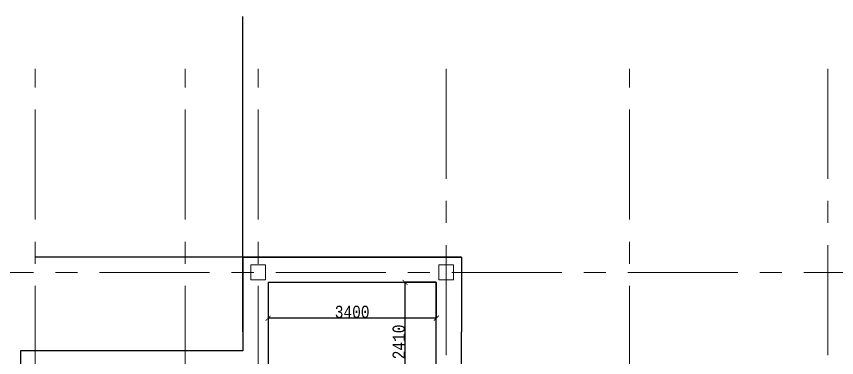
# Model space of a CAD drawing. Header units: millimetres. Extents: x -689206 to 4969298, y -1019800 to 703299.
# Drawn here: x -173633 to -157068, y -430343 to -423460 of the extents above; entities that cross this region are included whole.
import ezdxf

# ---------------------------------------------------------------- set-up
doc = ezdxf.new("R2010")
doc.units = ezdxf.units.MM
doc.linetypes.add('осеваяX2', pattern=[101.6, 63.5, -12.7, 12.7, -12.7])
for name, color, linetype, lineweight in [('несущие', 7, 'Continuous', 30), ('РАЗМЕРЫ', 7, 'Continuous', 9), ('стены', 7, 'Continuous', 20)]:
    doc.layers.add(name, color=color, linetype=linetype, lineweight=lineweight)
doc.styles.add('Аннотативный', font='isocteur.ttf', dxfattribs={"width": 0.7, "height": 250})
doc.dimstyles.new('Аннотативный', dxfattribs={"dimscale": 0, "dimtxt": 250, "dimasz": 100, "dimexe": 1.25, "dimexo": 0.625, "dimtad": 1, "dimdec": 0, "dimtxsty": 'Аннотативный', "dimblk": 'ARCHTICK', "dimcen": 2.5, "dimadec": 0, "dimazin": 0, "dimtfac": 1, "dimtdec": 0, "dimtmove": 0, "dimatfit": 3, "dimfxl": 1, "dimarcsym": 0})

# ---------------------------------------------------------------- blocks, each defined once
blk = doc.blocks.new('_ArchTick')
at = {"color": 0, "linetype": 'ByBlock', "const_width": 0.15}
blk.add_lwpolyline([(-0.5, -0.5), (0.5, 0.5)], dxfattribs=at)
blk = doc.blocks.new('*D2990')
at = {"layer": 'Defpoints', "color": 0, "lineweight": 30, "transparency": 16777216}
for p in [(-165783, -428824), (-165153, -428824), (-165153, -431231)]:
    blk.add_point(p, dxfattribs=at)
at = {"layer": 'стены', "color": 0, "lineweight": -2, "transparency": 16777216}
for p, q in [((-165154, -428824), (-165784, -428824)), ((-165783, -431231), (-165783, -428824)), ((-165154, -431231), (-165784, -431231))]:
    blk.add_line(p, q, dxfattribs=at)
at = {"layer": 'стены', "color": 0, "lineweight": -2, "transparency": 16777216, "xscale": 100, "yscale": 100, "zscale": 100}
for p, rotation in [((-165783, -428824), 90), ((-165783, -431231), 270)]:
    blk.add_blockref('_ArchTick', p, dxfattribs=dict(at, rotation=rotation))
at = {"layer": 'стены', "color": 0, "lineweight": 5, "transparency": 16777216, "insert": (-165909, -430027), "char_height": 250, "attachment_point": 5, "rotation": 90, "style": 'Аннотативный'}
blk.add_mtext('2410', dxfattribs=at)
blk = doc.blocks.new('*D3146')
at = {"layer": 'Defpoints', "color": 0, "linetype": 'ByBlock', "lineweight": 30, "transparency": 16777216}
for p in [(-168551, -428824), (-165153, -428824), (-168551, -429549)]:
    blk.add_point(p, dxfattribs=at)
at = {"layer": 'РАЗМЕРЫ', "color": 0, "linetype": 'ByBlock', "lineweight": -2, "transparency": 16777216}
for p, q in [((-168551, -428825), (-168551, -429550)), ((-165153, -428825), (-165153, -429550)), ((-165153, -429549), (-168551, -429549))]:
    blk.add_line(p, q, dxfattribs=at)
at = {"layer": 'РАЗМЕРЫ', "color": 0, "linetype": 'ByBlock', "lineweight": -2, "transparency": 16777216, "xscale": 100, "yscale": 100, "zscale": 100, "rotation": 180}
blk.add_blockref('_ArchTick', (-168551, -429549), dxfattribs=at)
at = {"layer": 'РАЗМЕРЫ', "color": 0, "linetype": 'ByBlock', "lineweight": -2, "transparency": 16777216, "xscale": 100, "yscale": 100, "zscale": 100}
blk.add_blockref('_ArchTick', (-165153, -429549), dxfattribs=at)
at = {"layer": 'РАЗМЕРЫ', "color": 0, "linetype": 'ByBlock', "lineweight": 5, "transparency": 16777216, "insert": (-166852, -429423), "char_height": 250, "attachment_point": 5, "style": 'Аннотативный'}
blk.add_mtext('3400', dxfattribs=at)

msp = doc.modelspace()

# ---------------------------------------------------------------- linework, layer by layer
at = {"layer": 'несущие', "color": 0}
for p, q in [((-169061.4, -428314.1), (-169061.4, -430205.6)), ((-168551.4, -428824.1), (-168551.4, -431230.6)), ((-173551.4, -430205.6), (-173551.4, -434628.3)), ((-169061.4, -430205.6), (-173551.4, -430205.6))]:
    msp.add_line(p, q, dxfattribs=at)
at = {"layer": 'РАЗМЕРЫ', "lineweight": 30, "ltscale": 35}
for p, q in [((-169061.4, -429259.8), (-169061.4, -423459.6)), ((-164643.4, -428314.1), (-173251.4, -428314.1))]:
    msp.add_line(p, q, dxfattribs=at)
at = {"layer": 'РАЗМЕРЫ', "linetype": 'осеваяX2', "lineweight": 5, "ltscale": 35}
for p, q in [((-164953.4, -424515.6), (-164953.4, -491568.3)), ((-157243.4, -424515.6), (-157243.4, -491568.3)), ((-182620.4, -428624.1), (-132779.1, -428624.1))]:
    msp.add_line(p, q, dxfattribs=at)
at = {"layer": 'РАЗМЕРЫ', "color": 1, "lineweight": 25, "ltscale": 35}
for p, q in [((-169061.4, -428314.1), (-168751.4, -428314.1)), ((-169061.4, -428314.1), (-168751.4, -428314.1)), ((-164643.4, -428314.1), (-164953.4, -428314.1)), ((-164643.4, -428314.1), (-164953.4, -428314.1))]:
    msp.add_line(p, q, dxfattribs=at)
at = {"layer": 'стены', "linetype": 'осеваяX2', "lineweight": 5, "ltscale": 35}
for p, q in [((-173251.4, -491568.3), (-173251.4, -424515.6)), ((-170224, -491568.3), (-170224, -424515.6)), ((-168751.4, -491568.3), (-168751.4, -424515.6)), ((-161251.4, -491568.3), (-161251.4, -424515.6))]:
    msp.add_line(p, q, dxfattribs=at)
at = {"layer": 'стены', "lineweight": 30}
for p, q in [((-169061.4, -428314.1), (-164643.4, -428314.1)), ((-169061.4, -429824.1), (-169061.4, -428314.1)), ((-169061.4, -428314.1), (-164724.2, -428314.1)), ((-169061.4, -428314.1), (-164643.4, -428314.1)), ((-164643.4, -428314.1), (-164643.4, -429824.1)), ((-168551.4, -428824.1), (-165153.4, -428824.1)), ((-165153.4, -430334.1), (-165153.4, -428824.1)), ((-164643.4, -430334.1), (-164643.4, -429824.1)), ((-165153.4, -431230.6), (-165153.4, -430334.1)), ((-164643.4, -433053.3), (-164643.4, -430334.1))]:
    msp.add_line(p, q, dxfattribs=at)
at = {"layer": 'стены', "lineweight": 20}
for points in [[(-168901.4, -428774.1), (-168901.4, -428474.1), (-168601.4, -428474.1), (-168601.4, -428774.1)], [(-165103.4, -428774.1), (-165103.4, -428474.1), (-164803.4, -428474.1), (-164803.4, -428774.1)]]:
    msp.add_lwpolyline(points, close=True, dxfattribs=at)

# ---------------------------------------------------------------- dimensions: what is measured, and where the dimension line sits
at = {"layer": 'РАЗМЕРЫ', "linetype": 'ByBlock', "lineweight": 5}
dim = msp.add_linear_dim(base=(-168551.4, -429549), p1=(-165153.4, -428824.1), p2=(-168551.4, -428824.1), angle=180, text='3400', dimstyle='Аннотативный', dxfattribs=at)
dim.commit()
dim.dimension.update_dxf_attribs({"geometry": '*D3146', "text_midpoint": (-166852.4, -429423.4)})
at = {"layer": 'стены', "lineweight": 5}
dim = msp.add_linear_dim(base=(-165783, -428824.1), p1=(-165153.4, -431230.6), p2=(-165153.4, -428824.1), angle=90, text='2410', dimstyle='Аннотативный', dxfattribs=at)
dim.commit()
dim.dimension.update_dxf_attribs({"geometry": '*D2990', "text_midpoint": (-165908.7, -430027.3)})

doc.saveas('drawing.dxf')
